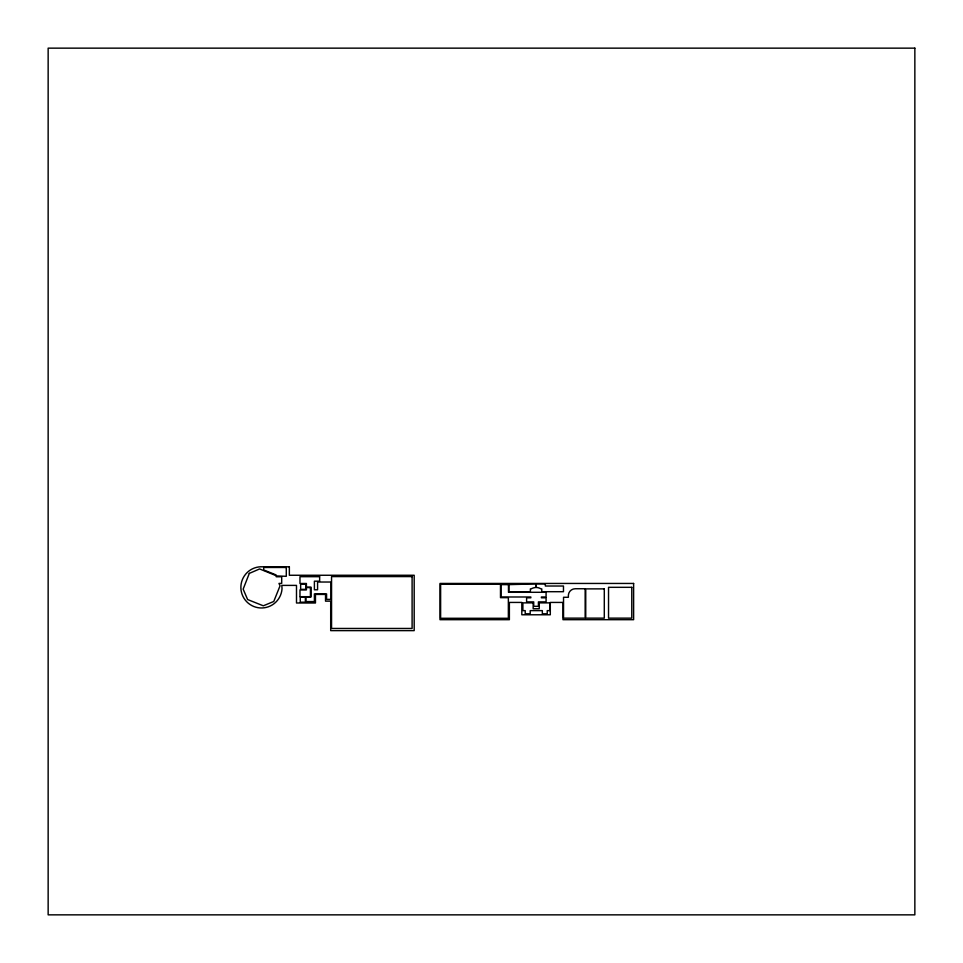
<?xml version="1.0" encoding="UTF-8"?>
<svg xmlns="http://www.w3.org/2000/svg" width="963" height="963" viewBox="0 0 963 963"><rect width="100%" height="100%" fill="white"/><g stroke="black" fill="none" stroke-linecap="round" stroke-linejoin="round"><path stroke-width="1.44" d="M249.309 573.394L243.158 589.127L247.623 599.552L263.32 605.799L273.757 601.478L280.052 585.805L278.969 583.409L281.702 583.409L281.702 576.765L276.285 576.765L275.731 575.501L259.613 568.94L249.309 573.394M914.85 48.15L48.15 48.15L48.15 914.85L914.85 914.85L914.85 48.15M289.357 566.81L262.887 566.81A20.608 20.608 0 0 0 240.919 585.949A20.608 20.608 0 0 0 260.058 607.93A20.608 20.608 0 0 0 282.027 588.778L281.822 585.396L296.496 585.396L296.496 602.994L315.455 602.994L315.455 594.436L325.53 594.436L325.53 601.153L330.694 601.153L330.694 630.633L414.186 630.633L414.186 575.26L289.357 575.26L289.357 566.81M286.288 567.472L263.718 567.472L263.718 569.964L275.948 574.875L276.718 575.934L286.288 576.307L286.288 567.472M412.104 576.584L331.549 576.584L331.549 628.454L412.104 628.454L412.104 576.584M319.644 576.681L299.975 576.681L299.975 583.482L306.415 583.482L306.415 587.177L311.073 587.177L311.073 596.988L305.969 596.988L305.969 601.562L314.395 601.562L314.395 593.87L326.577 593.87L326.577 599.383L330.935 599.383L330.935 582.025L317.573 582.025L317.573 589.777L314.395 589.777L314.395 581.183L319.644 581.183L319.644 576.681M633.618 583.446L439.983 583.446L439.983 619.691L509.379 619.691L509.379 602.429L521.814 602.429L521.814 614.779L550.306 614.779L550.306 602.429L562.97 602.429L562.97 619.691L633.618 619.691L633.618 583.446M536.03 583.891L508.921 584.625L508.921 591.764L530.384 591.764L530.384 588.85L531.167 588.85A12.086 12.086 0 0 1 536.03 587.442L536.03 583.891M545.335 583.891L536.247 583.891L536.247 587.442A10.232 10.232 0 0 1 540.965 588.875L541.772 588.875L541.772 591.703L563.475 591.703L563.475 586.022L545.335 586.022L545.335 583.891M305.825 584.12L300.649 584.12L300.649 589.356L305.825 589.356L305.825 584.12M500.495 584.144L440.621 584.144L440.621 618.282L508.356 618.282L508.356 597.662L500.495 597.662L500.495 584.144M508.476 584.625L501.013 584.625L501.013 596.988L530.83 596.988L530.83 597.794L526.605 597.794L526.605 601.887L533.719 601.887L533.719 606.317L538.413 606.317L538.413 601.887L546.081 601.887L546.081 597.794L541.399 597.794L541.399 596.988L546.081 596.988L546.081 592.293L508.476 592.293L508.476 584.625M631.776 587.322L608.532 587.322L608.532 618.138L631.776 618.138L631.776 587.322M310.423 587.574L306.427 587.574L306.427 589.898L299.975 589.898L299.975 596.687L310.423 596.687L310.423 587.574M585.155 588.742L575.284 588.742A6.922 6.922 0 0 0 568.375 595.098L568.375 597.277L563.536 597.277L563.536 618.138L585.155 618.138L585.155 588.742M604.295 588.875L585.745 588.875L585.745 618.138L604.295 618.138L604.295 588.875M305.367 596.988L300.263 596.988L300.263 602.188L305.367 602.188L305.367 596.988M533.165 602.874L522.885 602.874L522.885 610.626L525.208 610.626L525.208 613.792L530.204 613.792L530.204 610.626L542.338 610.626L542.338 613.792L547.237 613.792L547.237 610.626L549.729 610.626L549.729 602.874L539.244 602.874L539.244 608.748L533.165 608.748L533.165 602.874"/></g></svg>
